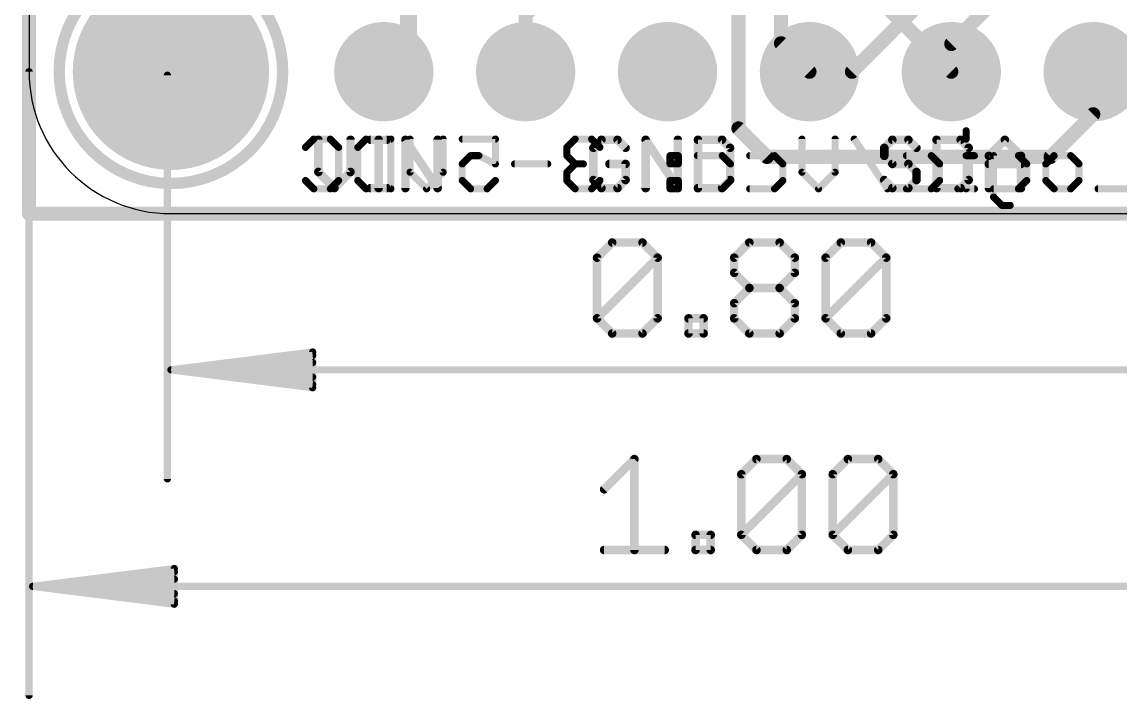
# Model space of a CAD drawing. Extents: x -9.1 to 30.1, y -12.8 to 22.4.
# Drawn here: x -5.27 to 14.39, y -12.81 to -0.7 of the extents above; entities that cross this region are included whole.
import ezdxf

# ---------------------------------------------------------------- set-up
doc = ezdxf.new("R2010")
doc.units = 0
for name, color, linetype in [('1', 12, 'CONTINUOUS'), ('16', 5, 'CONTINUOUS'), ('17', 110, 'CONTINUOUS'), ('20', 53, 'CONTINUOUS'), ('21', 40, 'CONTINUOUS'), ('22', 6, 'CONTINUOUS'), ('47', 253, 'CONTINUOUS')]:
    doc.layers.add(name, color=color, linetype=linetype)

# ---------------------------------------------------------------- blocks, each defined once
blk = doc.blocks.new('ROUNDP')
at = {"const_width": 0.5}
blk.add_lwpolyline([(0, -0.25, 1), (0, 0.25, 1), (0, -0.25)], format="xyb", dxfattribs=at)

msp = doc.modelspace()

# ---------------------------------------------------------------- linework, layer by layer
at = {"layer": '1'}
for points, const_width in [([(-5.1435, -4.1275), (-5.1435, 18.7325)], 0.254), ([(8.3185, 1.5275), (8.3185, -1.0795)], 0.254), ([(1.651, 0.5105), (1.651, -1.143)], 0.3048), ([(9.5885, 0.1905), (11.3665, -1.5875)], 0.254), ([(7.5565, -0.4445), (7.5565, -2.6035)], 0.254), ([(8.3185, -1.0795), (8.8265, -1.5875)], 0.254), ([(1.2065, -1.5875), (1.651, -1.143)], 0.3048), ([(13.9065, -2.3495), (13.9065, -1.5875)], 0.254), ([(13.1445, -3.1115), (13.9065, -2.3495)], 0.254), ([(7.5565, -2.6035), (8.0645, -3.1115)], 0.254), ([(8.0645, -3.1115), (13.1445, -3.1115)], 0.254), ([(20.2565, -4.1275), (-5.1435, -4.1275)], 0.254)]:
    msp.add_lwpolyline(points, dxfattribs=dict(at, const_width=const_width))
for points, const_width in [([(8.3634, -1.0346, 1), (8.2736, -1.1244)], 0.127), ([(1.5748, -1.143, 1), (1.7272, -1.143)], 0.1524), ([(1.7049, -1.1969, 1), (1.5971, -1.0891)], 0.1524), ([(8.255, -1.0795, 1), (8.382, -1.0795)], 0.127), ([(1.1526, -1.5336, 1), (1.2604, -1.6414)], 0.1524), ([(8.7816, -1.6324, 1), (8.8714, -1.5426)], 0.127), ([(11.3216, -1.6324, 1), (11.4114, -1.5426)], 0.127), ([(13.97, -1.5875, 1), (13.843, -1.5875)], 0.127), ([(13.843, -2.3495, 1), (13.97, -2.3495)], 0.127), ([(13.9514, -2.3944, 1), (13.8616, -2.3046)], 0.127), ([(7.6014, -2.5586, 1), (7.5116, -2.6484)], 0.127), ([(7.493, -2.6035, 1), (7.62, -2.6035)], 0.127), ([(8.0645, -3.048, 1), (8.0645, -3.175)], 0.127), ([(8.0196, -3.1564, 1), (8.1094, -3.0666)], 0.127), ([(13.0996, -3.0666, 1), (13.1894, -3.1564)], 0.127), ([(13.1445, -3.175, 1), (13.1445, -3.048)], 0.127), ([(-5.1435, -4.064, 1), (-5.1435, -4.191)], 0.127), ([(-5.207, -4.1275, 1), (-5.08, -4.1275)], 0.127)]:
    msp.add_lwpolyline(points, format="xyb", dxfattribs=dict(at, const_width=const_width))
at = {"layer": '16', "const_width": 0.254}
for points in [[(-5.1435, -4.1275), (-5.1435, 18.7325)], [(9.5885, -1.5875), (16.7005, 5.5245)], [(17.1577, 4.7001), (11.3665, -1.0911)], [(3.7465, -0.5715), (4.6355, 0.3175)], [(3.7465, -1.5875), (3.7465, -0.5715)], [(11.3665, -1.0911), (11.3665, -1.5875)], [(8.8265, -1.5875), (9.5885, -1.5875)], [(20.2565, -4.1275), (-5.1435, -4.1275)]]:
    msp.add_lwpolyline(points, dxfattribs=at)
at = {"layer": '16', "const_width": 0.127}
for points in [[(11.43, -1.0911, 1), (11.303, -1.0911)], [(11.3216, -1.0462, 1), (11.4114, -1.136)], [(3.683, -1.5875, 1), (3.81, -1.5875)], [(8.8265, -1.524, 1), (8.8265, -1.651)], [(9.5436, -1.5426, 1), (9.6334, -1.6324)], [(9.5885, -1.651, 1), (9.5885, -1.524)], [(11.303, -1.5875, 1), (11.43, -1.5875)], [(-5.1435, -4.064, 1), (-5.1435, -4.191)], [(-5.207, -4.1275, 1), (-5.08, -4.1275)]]:
    msp.add_lwpolyline(points, format="xyb", dxfattribs=at)
at = {"layer": '20'}
for p, q in [((-5.1435, 16.1925), (-5.1435, -1.5875)), ((-2.6035, -4.1275), (17.7165, -4.1275))]:
    msp.add_line(p, q, dxfattribs=at)
msp.add_arc((-2.6035, -1.5875), 2.54, 180, 270, dxfattribs=at)
at = {"layer": '21'}
for points, const_width in [([(-2.6035, -3.5875, 1), (-2.6035, 0.4125, 1), (-2.6035, -3.5875)], 0.2032), ([(0.0734, -2.806, 1), (-0.0028, -2.806)], 0.0762), ([(0.6497, -2.806, 1), (0.5735, -2.806)], 0.0762), ([(0.9709, -2.7679, 1), (0.9709, -2.8441)], 0.0762), ([(1.153, -2.806, 1), (1.0768, -2.806)], 0.0762), ([(1.259, -2.8441, 1), (1.259, -2.7679)], 0.0762), ([(1.6262, -2.7848, 1), (1.5628, -2.8271)], 0.0762), ([(1.6326, -2.806, 1), (1.5564, -2.806)], 0.0762), ([(2.2089, -2.806, 1), (2.1327, -2.806)], 0.0762), ([(5.1035, -2.7679, 1), (5.1035, -2.8441)], 0.0762), ([(5.1304, -2.8329, 1), (5.0765, -2.779)], 0.0762), ([(5.4185, -2.779, 1), (5.3646, -2.8329)], 0.0762), ([(5.3916, -2.8441, 1), (5.3916, -2.7679)], 0.0762), ([(5.9266, -2.7848, 1), (5.8632, -2.8271)], 0.0762), ([(5.933, -2.806, 1), (5.8568, -2.806)], 0.0762), ([(6.5093, -2.806, 1), (6.4331, -2.806)], 0.0762), ([(6.8686, -2.806, 1), (6.7924, -2.806)], 0.0762), ([(6.8305, -2.7679, 1), (6.8305, -2.8441)], 0.0762), ([(7.2896, -2.779, 1), (7.2357, -2.8329)], 0.0762), ([(7.2626, -2.8441, 1), (7.2626, -2.7679)], 0.0762), ([(10.3105, -2.7679, 1), (10.3105, -2.8441)], 0.0762), ([(10.3374, -2.8329, 1), (10.2835, -2.779)], 0.0762), ([(10.6255, -2.779, 1), (10.5716, -2.8329)], 0.0762), ([(10.5986, -2.8441, 1), (10.5986, -2.7679)], 0.0762), ([(11.14, -2.806, 1), (11.0638, -2.806)], 0.0762), ([(11.1019, -2.7679, 1), (11.1019, -2.8441)], 0.0762), ([(11.5611, -2.779, 1), (11.5072, -2.8329)], 0.0762), ([(11.5341, -2.8441, 1), (11.5341, -2.7679)], 0.0762), ([(12.3525, -2.779, 1), (12.2986, -2.8329)], 0.0762), ([(12.3525, -2.8329, 1), (12.2986, -2.779)], 0.0762), ([(4.9975, -2.95, 1), (4.9213, -2.95)], 0.0762), ([(4.9325, -2.9231, 1), (4.9864, -2.977)], 0.0762), ([(5.5087, -2.977, 1), (5.5626, -2.9231)], 0.0762), ([(7.4448, -2.95, 1), (7.3686, -2.95)], 0.0762), ([(7.3797, -2.977, 1), (7.4336, -2.9231)], 0.0762), ([(10.2045, -2.95, 1), (10.1283, -2.95)], 0.0762), ([(10.1395, -2.9231, 1), (10.1934, -2.977)], 0.0762), ([(10.7157, -2.977, 1), (10.7696, -2.9231)], 0.0762), ([(11.7163, -2.95, 1), (11.6401, -2.95)], 0.0762), ([(11.6512, -2.977, 1), (11.7051, -2.9231)], 0.0762), ([(10.1934, -3.0671, 1), (10.1395, -3.121)], 0.0762), ([(10.1283, -3.0941, 1), (10.2045, -3.0941)], 0.0762), ([(12.0105, -3.0671, 1), (12.0644, -3.121)], 0.0762), ([(12.0756, -3.0941, 1), (11.9994, -3.0941)], 0.0762), ([(12.6518, -3.0941, 1), (12.5756, -3.0941)], 0.0762), ([(12.5867, -3.121, 1), (12.6406, -3.0671)], 0.0762), ([(0.0623, -3.3552, 1), (0.0084, -3.4091)], 0.0762), ([(0.6385, -3.4091, 1), (0.5846, -3.3552)], 0.0762), ([(5.2475, -3.2, 1), (5.2475, -3.2762)], 0.0762), ([(5.5737, -3.2381, 1), (5.4975, -3.2381)], 0.0762), ([(5.5356, -3.2762, 1), (5.5356, -3.2)], 0.0762), ([(10.3105, -3.2, 1), (10.3105, -3.2762)], 0.0762), ([(10.2835, -3.2651, 1), (10.3374, -3.2112)], 0.0762), ([(10.6255, -3.2112, 1), (10.5716, -3.2651)], 0.0762), ([(10.5986, -3.2762, 1), (10.5986, -3.2)], 0.0762), ([(10.7807, -3.3822, 1), (10.7045, -3.3822)], 0.0762), ([(10.7157, -3.4091, 1), (10.7696, -3.3552)], 0.0762), ([(12.0375, -3.2, 1), (12.0375, -3.2762)], 0.0762), ([(12.6137, -3.2762, 1), (12.6137, -3.2)], 0.0762), ([(-0.0028, -3.3822, 1), (0.0734, -3.3822)], 0.0762), ([(0.5735, -3.3822, 1), (0.6497, -3.3822)], 0.0762), ([(4.9864, -3.4993, 1), (4.9325, -3.5532)], 0.0762), ([(4.9213, -3.5262, 1), (4.9975, -3.5262)], 0.0762), ([(5.4975, -3.5262, 1), (5.5737, -3.5262)], 0.0762), ([(5.5626, -3.5532, 1), (5.5087, -3.4993)], 0.0762), ([(7.3686, -3.5262, 1), (7.4448, -3.5262)], 0.0762), ([(7.4336, -3.5532, 1), (7.3797, -3.4993)], 0.0762), ([(10.1934, -3.4993, 1), (10.1395, -3.5532)], 0.0762), ([(10.7045, -3.5262, 1), (10.7807, -3.5262)], 0.0762), ([(10.7696, -3.5532, 1), (10.7157, -3.4993)], 0.0762), ([(11.6401, -3.5262, 1), (11.7163, -3.5262)], 0.0762), ([(11.7051, -3.5532, 1), (11.6512, -3.4993)], 0.0762), ([(0.2965, -3.6434, 1), (0.3504, -3.6972)], 0.0762), ([(0.2965, -3.6972, 1), (0.3504, -3.6434)], 0.0762), ([(0.9709, -3.6322, 1), (0.9709, -3.7084)], 0.0762), ([(1.0768, -3.6703, 1), (1.153, -3.6703)], 0.0762), ([(1.259, -3.7084, 1), (1.259, -3.6322)], 0.0762), ([(1.5564, -3.6703, 1), (1.6326, -3.6703)], 0.0762), ([(2.1327, -3.6703, 1), (2.2089, -3.6703)], 0.0762), ([(2.1391, -3.6914, 1), (2.2025, -3.6492)], 0.0762), ([(5.1035, -3.6322, 1), (5.1035, -3.7084)], 0.0762), ([(5.0765, -3.6972, 1), (5.1304, -3.6434)], 0.0762), ([(5.3646, -3.6434, 1), (5.4185, -3.6972)], 0.0762), ([(5.3916, -3.7084, 1), (5.3916, -3.6322)], 0.0762), ([(5.8568, -3.6703, 1), (5.933, -3.6703)], 0.0762), ([(6.4331, -3.6703, 1), (6.5093, -3.6703)], 0.0762), ([(6.4395, -3.6914, 1), (6.5029, -3.6492)], 0.0762), ([(6.8305, -3.6322, 1), (6.8305, -3.7084)], 0.0762), ([(6.7924, -3.6703, 1), (6.8686, -3.6703)], 0.0762), ([(7.2357, -3.6434, 1), (7.2896, -3.6972)], 0.0762), ([(7.2626, -3.7084, 1), (7.2626, -3.6322)], 0.0762), ([(10.3105, -3.6322, 1), (10.3105, -3.7084)], 0.0762), ([(10.2835, -3.6972, 1), (10.3374, -3.6434)], 0.0762), ([(10.5716, -3.6434, 1), (10.6255, -3.6972)], 0.0762), ([(10.5986, -3.7084, 1), (10.5986, -3.6322)], 0.0762), ([(11.1019, -3.6322, 1), (11.1019, -3.7084)], 0.0762), ([(11.0638, -3.6703, 1), (11.14, -3.6703)], 0.0762), ([(11.5072, -3.6434, 1), (11.5611, -3.6972)], 0.0762), ([(11.5341, -3.7084, 1), (11.5341, -3.6322)], 0.0762), ([(11.9994, -3.6703, 1), (12.0756, -3.6703)], 0.0762), ([(12.5756, -3.6703, 1), (12.6518, -3.6703)], 0.0762)]:
    msp.add_lwpolyline(points, format="xyb", dxfattribs=dict(at, const_width=const_width))
at = {"layer": '21', "const_width": 0.1524}
for points in [[(0.0353, -2.806), (0.0353, -3.3822)], [(0.6116, -3.3822), (0.6116, -2.806)], [(0.9709, -2.806), (1.259, -2.806)], [(1.1149, -3.6703), (1.1149, -2.806)], [(1.5945, -3.6703), (1.5945, -2.806)], [(1.5945, -2.806), (2.1708, -3.6703)], [(2.1708, -3.6703), (2.1708, -2.806)], [(5.1035, -2.806), (4.9594, -2.95)], [(5.3916, -2.806), (5.1035, -2.806)], [(5.5356, -2.95), (5.3916, -2.806)], [(5.8949, -3.6703), (5.8949, -2.806)], [(5.8949, -2.806), (6.4712, -3.6703)], [(6.4712, -3.6703), (6.4712, -2.806)], [(6.8305, -2.806), (6.8305, -3.6703)], [(7.2626, -2.806), (6.8305, -2.806)], [(7.4067, -2.95), (7.2626, -2.806)], [(10.3105, -2.806), (10.1664, -2.95)], [(10.5986, -2.806), (10.3105, -2.806)], [(10.7426, -2.95), (10.5986, -2.806)], [(11.1019, -2.806), (11.1019, -3.6703)], [(11.5341, -2.806), (11.1019, -2.806)], [(11.6782, -2.95), (11.5341, -2.806)], [(12.0375, -3.0941), (12.3256, -2.806)], [(12.3256, -2.806), (12.6137, -3.0941)], [(4.9594, -2.95), (4.9594, -3.5262)], [(7.4067, -3.5262), (7.4067, -2.95)], [(10.1664, -2.95), (10.1664, -3.0941)], [(11.6782, -3.5262), (11.6782, -2.95)], [(10.1664, -3.0941), (10.3105, -3.2381)], [(12.0375, -3.6703), (12.0375, -3.0941)], [(12.6137, -3.0941), (12.6137, -3.6703)], [(0.0353, -3.3822), (0.3235, -3.6703)], [(0.3235, -3.6703), (0.6116, -3.3822)], [(5.5356, -3.2381), (5.2475, -3.2381)], [(5.5356, -3.5262), (5.5356, -3.2381)], [(10.3105, -3.2381), (10.5986, -3.2381)], [(10.5986, -3.2381), (10.7426, -3.3822)], [(10.7426, -3.3822), (10.7426, -3.5262)], [(12.0375, -3.2381), (12.6137, -3.2381)], [(4.9594, -3.5262), (5.1035, -3.6703)], [(5.3916, -3.6703), (5.5356, -3.5262)], [(7.2626, -3.6703), (7.4067, -3.5262)], [(10.3105, -3.6703), (10.1664, -3.5262)], [(10.7426, -3.5262), (10.5986, -3.6703)], [(11.5341, -3.6703), (11.6782, -3.5262)], [(0.9709, -3.6703), (1.259, -3.6703)], [(5.1035, -3.6703), (5.3916, -3.6703)], [(6.8305, -3.6703), (7.2626, -3.6703)], [(10.5986, -3.6703), (10.3105, -3.6703)], [(11.1019, -3.6703), (11.5341, -3.6703)]]:
    msp.add_lwpolyline(points, dxfattribs=at)
at = {"layer": '22', "const_width": 0.127}
for points in [[(-0.1945, -2.9415), (-0.0462, -2.7932)], [(-0.0462, -2.7932), (0.2504, -2.7932)], [(0.2504, -2.7932), (0.3987, -2.9415)], [(0.741, -2.9415), (0.8893, -2.7932)], [(0.8893, -2.7932), (1.3342, -2.7932)], [(1.3342, -2.7932), (1.3342, -3.683)], [(1.6765, -3.3864), (1.6765, -2.7932)], [(2.2697, -2.7932), (2.2697, -3.3864)], [(2.612, -2.7932), (3.2052, -2.7932)], [(3.2052, -2.7932), (3.2052, -3.2381)], [(4.6314, -2.7932), (4.4831, -2.9415)], [(4.928, -2.7932), (4.6314, -2.7932)], [(5.0762, -2.9415), (4.928, -2.7932)], [(8.6929, -3.3864), (8.6929, -2.7932)], [(9.2861, -2.7932), (9.2861, -3.3864)], [(10.2216, -3.683), (9.6284, -2.7932)], [(11.6325, -2.6449), (11.6325, -2.7932)], [(0.3987, -2.9415), (0.3987, -3.5347)], [(0.741, -3.5347), (0.741, -2.9415)], [(4.4831, -2.9415), (4.4831, -3.0898)], [(2.7603, -3.0898), (2.612, -3.2381)], [(2.9086, -3.0898), (2.7603, -3.0898)], [(3.2052, -3.2381), (2.9086, -3.0898)], [(4.4831, -3.0898), (4.6314, -3.2381)], [(6.4795, -3.0898), (6.3312, -3.0898)], [(6.3312, -3.0898), (6.3312, -3.2381)], [(6.4795, -3.2381), (6.4795, -3.0898)], [(6.8219, -3.0898), (7.2668, -3.0898)], [(7.2668, -3.0898), (7.415, -3.2381)], [(7.7574, -3.0898), (8.2023, -3.0898)], [(8.2023, -3.0898), (8.3506, -3.2381)], [(10.564, -3.0898), (11.0088, -3.0898)], [(11.0088, -3.0898), (11.1571, -3.2381)], [(11.7808, -3.0898), (11.6325, -3.0898)], [(11.6325, -3.0898), (11.6325, -3.683)], [(12.1231, -3.8313), (12.1231, -3.0898)], [(12.1231, -3.0898), (12.568, -3.0898)], [(12.568, -3.0898), (12.7163, -3.2381)], [(13.0587, -3.2381), (13.207, -3.0898)], [(13.207, -3.0898), (13.5035, -3.0898)], [(13.5035, -3.0898), (13.6518, -3.2381)], [(1.9731, -3.683), (1.6765, -3.3864)], [(2.2697, -3.3864), (1.9731, -3.683)], [(2.612, -3.2381), (2.612, -3.5347)], [(4.1407, -3.2381), (3.5476, -3.2381)], [(4.6314, -3.2381), (4.4831, -3.3864)], [(4.4831, -3.3864), (4.4831, -3.5347)], [(4.6314, -3.2381), (4.7797, -3.2381)], [(6.3312, -3.2381), (6.4795, -3.2381)], [(7.415, -3.2381), (7.415, -3.5347)], [(8.3506, -3.2381), (8.3506, -3.5347)], [(8.9895, -3.683), (8.6929, -3.3864)], [(9.2861, -3.3864), (8.9895, -3.683)], [(11.1571, -3.2381), (11.1571, -3.5347)], [(12.7163, -3.2381), (12.7163, -3.5347)], [(13.0587, -3.5347), (13.0587, -3.2381)], [(13.6518, -3.2381), (13.6518, -3.5347)], [(-0.0462, -3.683), (-0.1945, -3.5347)], [(0.3987, -3.5347), (0.2504, -3.683)], [(0.8893, -3.683), (0.741, -3.5347)], [(2.612, -3.5347), (2.7603, -3.683)], [(3.0569, -3.683), (3.2052, -3.5347)], [(4.4831, -3.5347), (4.6314, -3.683)], [(4.928, -3.683), (5.0762, -3.5347)], [(6.4795, -3.5347), (6.3312, -3.5347)], [(6.3312, -3.5347), (6.3312, -3.683)], [(6.4795, -3.683), (6.4795, -3.5347)], [(7.415, -3.5347), (7.2668, -3.683)], [(8.3506, -3.5347), (8.2023, -3.683)], [(11.1571, -3.5347), (11.0088, -3.683)], [(12.7163, -3.5347), (12.568, -3.683)], [(13.207, -3.683), (13.0587, -3.5347)], [(13.6518, -3.5347), (13.5035, -3.683)], [(0.2504, -3.683), (-0.0462, -3.683)], [(1.3342, -3.683), (0.8893, -3.683)], [(2.7603, -3.683), (3.0569, -3.683)], [(4.6314, -3.683), (4.928, -3.683)], [(6.3312, -3.683), (6.4795, -3.683)], [(7.2668, -3.683), (6.8219, -3.683)], [(8.2023, -3.683), (7.7574, -3.683)], [(11.0088, -3.683), (10.564, -3.683)], [(11.7808, -3.683), (11.4842, -3.683)], [(12.568, -3.683), (12.1231, -3.683)], [(13.5035, -3.683), (13.207, -3.683)], [(14.5874, -3.683), (13.9942, -3.683)], [(12.2714, -3.9796), (12.1231, -3.8313)], [(12.4197, -3.9796), (12.2714, -3.9796)]]:
    msp.add_lwpolyline(points, dxfattribs=at)
at = {"layer": '22', "const_width": 0.0635}
for points in [[(-0.0462, -2.7615, 1), (-0.0462, -2.825)], [(-0.0238, -2.8157, 1), (-0.0687, -2.7708)], [(0.2728, -2.7708, 1), (0.2279, -2.8157)], [(0.2504, -2.825, 1), (0.2504, -2.7615)], [(0.8893, -2.7615, 1), (0.8893, -2.825)], [(0.9117, -2.8157, 1), (0.8668, -2.7708)], [(1.3659, -2.7932, 1), (1.3024, -2.7932)], [(1.3342, -2.825, 1), (1.3342, -2.7615)], [(1.7083, -2.7932, 1), (1.6448, -2.7932)], [(2.3014, -2.7932, 1), (2.2379, -2.7932)], [(2.612, -2.7615, 1), (2.612, -2.825)], [(3.237, -2.7932, 1), (3.1735, -2.7932)], [(3.2052, -2.825, 1), (3.2052, -2.7615)], [(4.6314, -2.7615, 1), (4.6314, -2.825)], [(4.6538, -2.8157, 1), (4.6089, -2.7708)], [(4.9504, -2.7708, 1), (4.9055, -2.8157)], [(4.928, -2.825, 1), (4.928, -2.7615)], [(8.7247, -2.7932, 1), (8.6612, -2.7932)], [(9.3178, -2.7932, 1), (9.2543, -2.7932)], [(9.6548, -2.7756, 1), (9.602, -2.8109)], [(11.6643, -2.6449, 1), (11.6008, -2.6449)], [(-0.217, -2.9191, 1), (-0.1721, -2.964)], [(0.4304, -2.9415, 1), (0.3669, -2.9415)], [(0.3762, -2.964, 1), (0.4211, -2.9191)], [(0.7728, -2.9415, 1), (0.7093, -2.9415)], [(0.7186, -2.9191, 1), (0.7635, -2.964)], [(4.5148, -2.9415, 1), (4.4513, -2.9415)], [(4.4606, -2.9191, 1), (4.5055, -2.964)], [(5.0538, -2.964, 1), (5.0987, -2.9191)], [(11.6008, -2.7932, 1), (11.6643, -2.7932)], [(2.7603, -3.0581, 1), (2.7603, -3.1216)], [(2.7828, -3.1123, 1), (2.7379, -3.0674)], [(2.9228, -3.0614, 1), (2.8944, -3.1182)], [(2.9086, -3.1216, 1), (2.9086, -3.0581)], [(4.5055, -3.0674, 1), (4.4606, -3.1123)], [(4.4513, -3.0898, 1), (4.5148, -3.0898)], [(6.3312, -3.0581, 1), (6.3312, -3.1216)], [(6.363, -3.0898, 1), (6.2995, -3.0898)], [(6.5113, -3.0898, 1), (6.4478, -3.0898)], [(6.4795, -3.1216, 1), (6.4795, -3.0581)], [(6.8219, -3.0581, 1), (6.8219, -3.1216)], [(7.2892, -3.0674, 1), (7.2443, -3.1123)], [(7.2668, -3.1216, 1), (7.2668, -3.0581)], [(7.7574, -3.0581, 1), (7.7574, -3.1216)], [(8.2247, -3.0674, 1), (8.1798, -3.1123)], [(8.2023, -3.1216, 1), (8.2023, -3.0581)], [(10.564, -3.0581, 1), (10.564, -3.1216)], [(11.0313, -3.0674, 1), (10.9864, -3.1123)], [(11.0088, -3.1216, 1), (11.0088, -3.0581)], [(11.6643, -3.0898, 1), (11.6008, -3.0898)], [(11.6325, -3.0581, 1), (11.6325, -3.1216)], [(11.7808, -3.1216, 1), (11.7808, -3.0581)], [(12.1549, -3.0898, 1), (12.0914, -3.0898)], [(12.1231, -3.0581, 1), (12.1231, -3.1216)], [(12.5905, -3.0674, 1), (12.5456, -3.1123)], [(12.568, -3.1216, 1), (12.568, -3.0581)], [(13.207, -3.0581, 1), (13.207, -3.1216)], [(13.2294, -3.1123, 1), (13.1845, -3.0674)], [(13.526, -3.0674, 1), (13.4811, -3.1123)], [(13.5035, -3.1216, 1), (13.5035, -3.0581)], [(1.699, -3.364, 1), (1.6541, -3.4089)], [(2.2921, -3.4089, 1), (2.2472, -3.364)], [(2.6438, -3.2381, 1), (2.5803, -3.2381)], [(2.5896, -3.2157, 1), (2.6345, -3.2606)], [(3.1735, -3.2381, 1), (3.237, -3.2381)], [(3.191, -3.2665, 1), (3.2194, -3.2097)], [(3.5476, -3.2064, 1), (3.5476, -3.2699)], [(4.1407, -3.2699, 1), (4.1407, -3.2064)], [(4.5148, -3.3864, 1), (4.4513, -3.3864)], [(4.4606, -3.364, 1), (4.5055, -3.4089)], [(4.6314, -3.2064, 1), (4.6314, -3.2699)], [(4.6538, -3.2606, 1), (4.6089, -3.2157)], [(4.6089, -3.2606, 1), (4.6538, -3.2157)], [(4.7797, -3.2699, 1), (4.7797, -3.2064)], [(6.3312, -3.2064, 1), (6.3312, -3.2699)], [(6.2995, -3.2381, 1), (6.363, -3.2381)], [(6.4478, -3.2381, 1), (6.5113, -3.2381)], [(6.4795, -3.2699, 1), (6.4795, -3.2064)], [(7.4468, -3.2381, 1), (7.3833, -3.2381)], [(7.3926, -3.2606, 1), (7.4375, -3.2157)], [(8.3823, -3.2381, 1), (8.3188, -3.2381)], [(8.3281, -3.2606, 1), (8.373, -3.2157)], [(8.7154, -3.364, 1), (8.6705, -3.4089)], [(9.3085, -3.4089, 1), (9.2636, -3.364)], [(11.1889, -3.2381, 1), (11.1254, -3.2381)], [(11.1347, -3.2606, 1), (11.1796, -3.2157)], [(12.7481, -3.2381, 1), (12.6846, -3.2381)], [(12.6939, -3.2606, 1), (12.7388, -3.2157)], [(13.0904, -3.2381, 1), (13.0269, -3.2381)], [(13.0362, -3.2157, 1), (13.0811, -3.2606)], [(13.6836, -3.2381, 1), (13.6201, -3.2381)], [(13.6294, -3.2606, 1), (13.6743, -3.2157)], [(-0.1721, -3.5123, 1), (-0.217, -3.5572)], [(0.3669, -3.5347, 1), (0.4304, -3.5347)], [(0.4211, -3.5572, 1), (0.3762, -3.5123)], [(0.7635, -3.5123, 1), (0.7186, -3.5572)], [(0.7093, -3.5347, 1), (0.7728, -3.5347)], [(1.6448, -3.3864, 1), (1.7083, -3.3864)], [(2.2379, -3.3864, 1), (2.3014, -3.3864)], [(2.5803, -3.5347, 1), (2.6438, -3.5347)], [(2.6345, -3.5123, 1), (2.5896, -3.5572)], [(3.2277, -3.5572, 1), (3.1828, -3.5123)], [(4.5055, -3.5123, 1), (4.4606, -3.5572)], [(4.4513, -3.5347, 1), (4.5148, -3.5347)], [(5.0987, -3.5572, 1), (5.0538, -3.5123)], [(6.3312, -3.503, 1), (6.3312, -3.5665)], [(6.363, -3.5347, 1), (6.2995, -3.5347)], [(6.5113, -3.5347, 1), (6.4478, -3.5347)], [(6.4795, -3.5665, 1), (6.4795, -3.503)], [(7.3833, -3.5347, 1), (7.4468, -3.5347)], [(7.4375, -3.5572, 1), (7.3926, -3.5123)], [(8.3188, -3.5347, 1), (8.3823, -3.5347)], [(8.373, -3.5572, 1), (8.3281, -3.5123)], [(8.6612, -3.3864, 1), (8.7247, -3.3864)], [(9.2543, -3.3864, 1), (9.3178, -3.3864)], [(11.1254, -3.5347, 1), (11.1889, -3.5347)], [(11.1796, -3.5572, 1), (11.1347, -3.5123)], [(12.6846, -3.5347, 1), (12.7481, -3.5347)], [(12.7388, -3.5572, 1), (12.6939, -3.5123)], [(13.0269, -3.5347, 1), (13.0904, -3.5347)], [(13.0811, -3.5123, 1), (13.0362, -3.5572)], [(13.6201, -3.5347, 1), (13.6836, -3.5347)], [(13.6743, -3.5572, 1), (13.6294, -3.5123)], [(-0.0462, -3.6513, 1), (-0.0462, -3.7148)], [(-0.0687, -3.7055, 1), (-0.0238, -3.6605)], [(0.2279, -3.6605, 1), (0.2728, -3.7055)], [(0.2504, -3.7148, 1), (0.2504, -3.6513)], [(0.8893, -3.6513, 1), (0.8893, -3.7148)], [(0.8668, -3.7055, 1), (0.9117, -3.6605)], [(1.3024, -3.683, 1), (1.3659, -3.683)], [(1.3342, -3.7148, 1), (1.3342, -3.6513)], [(1.9507, -3.6605, 1), (1.9956, -3.7055)], [(1.9507, -3.7055, 1), (1.9956, -3.6605)], [(2.7603, -3.6513, 1), (2.7603, -3.7148)], [(2.7379, -3.7055, 1), (2.7828, -3.6605)], [(3.0345, -3.6605, 1), (3.0794, -3.7055)], [(3.0569, -3.7148, 1), (3.0569, -3.6513)], [(4.6314, -3.6513, 1), (4.6314, -3.7148)], [(4.6089, -3.7055, 1), (4.6538, -3.6605)], [(4.9055, -3.6605, 1), (4.9504, -3.7055)], [(4.928, -3.7148, 1), (4.928, -3.6513)], [(6.3312, -3.6513, 1), (6.3312, -3.7148)], [(6.2995, -3.683, 1), (6.363, -3.683)], [(6.4478, -3.683, 1), (6.5113, -3.683)], [(6.4795, -3.7148, 1), (6.4795, -3.6513)], [(6.8219, -3.6513, 1), (6.8219, -3.7148)], [(7.2443, -3.6605, 1), (7.2892, -3.7055)], [(7.2668, -3.7148, 1), (7.2668, -3.6513)], [(7.7574, -3.6513, 1), (7.7574, -3.7148)], [(8.1798, -3.6605, 1), (8.2247, -3.7055)], [(8.2023, -3.7148, 1), (8.2023, -3.6513)], [(8.967, -3.6605, 1), (9.012, -3.7055)], [(8.967, -3.7055, 1), (9.012, -3.6605)], [(10.1952, -3.7006, 1), (10.248, -3.6654)], [(10.564, -3.6513, 1), (10.564, -3.7148)], [(10.9864, -3.6605, 1), (11.0313, -3.7055)], [(11.0088, -3.7148, 1), (11.0088, -3.6513)], [(11.4842, -3.6513, 1), (11.4842, -3.7148)], [(11.6008, -3.683, 1), (11.6643, -3.683)], [(11.7808, -3.7148, 1), (11.7808, -3.6513)], [(12.1231, -3.6513, 1), (12.1231, -3.7148)], [(12.5456, -3.6605, 1), (12.5905, -3.7055)], [(12.568, -3.7148, 1), (12.568, -3.6513)], [(13.207, -3.6513, 1), (13.207, -3.7148)], [(13.1845, -3.7055, 1), (13.2294, -3.6605)], [(13.4811, -3.6605, 1), (13.526, -3.7055)], [(13.5035, -3.7148, 1), (13.5035, -3.6513)], [(13.9942, -3.6513, 1), (13.9942, -3.7148)], [(12.0914, -3.8313, 1), (12.1549, -3.8313)], [(12.1456, -3.8088, 1), (12.1007, -3.8537)], [(12.2714, -3.9478, 1), (12.2714, -4.0113)], [(12.249, -4.002, 1), (12.2939, -3.9571)], [(12.4197, -4.0113, 1), (12.4197, -3.9478)]]:
    msp.add_lwpolyline(points, format="xyb", dxfattribs=at)
at = {"layer": '47'}
for points, const_width in [([(-5.1435, -1.5875), (-5.1435, -12.745)], 0.13), ([(-2.667, -1.651), (-2.667, -8.8715)], 0.13), ([(5.0243, -4.915), (5.2955, -4.6438)], 0.1524), ([(5.2955, -4.6438), (5.8378, -4.6438)], 0.1524), ([(5.8378, -4.6438), (6.109, -4.915)], 0.1524), ([(7.48, -4.915), (7.7512, -4.6438)], 0.1524), ([(7.7512, -4.6438), (8.2935, -4.6438)], 0.1524), ([(8.2935, -4.6438), (8.5647, -4.915)], 0.1524), ([(9.1172, -4.915), (9.3884, -4.6438)], 0.1524), ([(9.3884, -4.6438), (9.9307, -4.6438)], 0.1524), ([(9.9307, -4.6438), (10.2019, -4.915)], 0.1524), ([(5.0243, -5.9996), (5.0243, -4.915)], 0.1524), ([(5.0243, -5.9996), (6.109, -4.915)], 0.1524), ([(6.109, -4.915), (6.109, -5.9996)], 0.1524), ([(7.48, -5.1861), (7.48, -4.915)], 0.1524), ([(8.5647, -4.915), (8.5647, -5.1861)], 0.1524), ([(9.1172, -5.9996), (9.1172, -4.915)], 0.1524), ([(9.1172, -5.9996), (10.2019, -4.915)], 0.1524), ([(10.2019, -4.915), (10.2019, -5.9996)], 0.1524), ([(7.7512, -5.4573), (7.48, -5.1861)], 0.1524), ([(8.5647, -5.1861), (8.2935, -5.4573)], 0.1524), ([(7.48, -5.7285), (7.7512, -5.4573)], 0.1524), ([(7.7512, -5.4573), (8.2935, -5.4573)], 0.1524), ([(8.2935, -5.4573), (8.5647, -5.7285)], 0.1524), ([(7.48, -5.9996), (7.48, -5.7285)], 0.1524), ([(8.5647, -5.7285), (8.5647, -5.9996)], 0.1524), ([(5.2955, -6.2708), (5.0243, -5.9996)], 0.1524), ([(6.109, -5.9996), (5.8378, -6.2708)], 0.1524), ([(6.6615, -6.2708), (6.6615, -5.9996)], 0.1524), ([(6.6615, -5.9996), (6.9326, -5.9996)], 0.1524), ([(6.9326, -5.9996), (6.9326, -6.2708)], 0.1524), ([(7.7512, -6.2708), (7.48, -5.9996)], 0.1524), ([(8.5647, -5.9996), (8.2935, -6.2708)], 0.1524), ([(9.3884, -6.2708), (9.1172, -5.9996)], 0.1524), ([(10.2019, -5.9996), (9.9307, -6.2708)], 0.1524), ([(5.8378, -6.2708), (5.2955, -6.2708)], 0.1524), ([(6.9326, -6.2708), (6.6615, -6.2708)], 0.1524), ([(8.2935, -6.2708), (7.7512, -6.2708)], 0.1524), ([(9.9307, -6.2708), (9.3884, -6.2708)], 0.1524), ([(-2.602, -6.9215), (-0.067, -6.6023)], 0.13), ([(-2.602, -6.9215), (-0.067, -6.6615)], 0.13), ([(-0.067, -6.6023), (-0.067, -7.2407)], 0.13), ([(-2.602, -6.9215), (-0.067, -6.7915)], 0.13), ([(-2.602, -6.9215), (17.461, -6.9215)], 0.13), ([(-0.067, -7.2407), (-2.602, -6.9215)], 0.13), ([(-0.067, -7.0515), (-2.602, -6.9215)], 0.13), ([(-0.067, -7.1815), (-2.602, -6.9215)], 0.13), ([(5.1513, -9.0596), (5.6936, -8.5173)], 0.1524), ([(5.6936, -8.5173), (5.6936, -10.1443)], 0.1524), ([(7.607, -8.7885), (7.8782, -8.5173)], 0.1524), ([(7.8782, -8.5173), (8.4205, -8.5173)], 0.1524), ([(8.4205, -8.5173), (8.6917, -8.7885)], 0.1524), ([(9.2442, -8.7885), (9.5154, -8.5173)], 0.1524), ([(9.5154, -8.5173), (10.0577, -8.5173)], 0.1524), ([(10.0577, -8.5173), (10.3289, -8.7885)], 0.1524), ([(7.607, -9.8731), (7.607, -8.7885)], 0.1524), ([(7.607, -9.8731), (8.6917, -8.7885)], 0.1524), ([(8.6917, -8.7885), (8.6917, -9.8731)], 0.1524), ([(9.2442, -9.8731), (9.2442, -8.7885)], 0.1524), ([(9.2442, -9.8731), (10.3289, -8.7885)], 0.1524), ([(10.3289, -8.7885), (10.3289, -9.8731)], 0.1524), ([(6.7885, -10.1443), (6.7885, -9.8731)], 0.1524), ([(6.7885, -9.8731), (7.0596, -9.8731)], 0.1524), ([(7.0596, -9.8731), (7.0596, -10.1443)], 0.1524), ([(7.8782, -10.1443), (7.607, -9.8731)], 0.1524), ([(8.6917, -9.8731), (8.4205, -10.1443)], 0.1524), ([(9.5154, -10.1443), (9.2442, -9.8731)], 0.1524), ([(10.3289, -9.8731), (10.0577, -10.1443)], 0.1524), ([(5.1513, -10.1443), (6.236, -10.1443)], 0.1524), ([(7.0596, -10.1443), (6.7885, -10.1443)], 0.1524), ([(8.4205, -10.1443), (7.8782, -10.1443)], 0.1524), ([(10.0577, -10.1443), (9.5154, -10.1443)], 0.1524), ([(-5.0785, -10.795), (-2.5435, -10.4758)], 0.13), ([(-2.5435, -10.4758), (-2.5435, -11.1142)], 0.13), ([(-5.0785, -10.795), (-2.5435, -10.535)], 0.13), ([(-5.0785, -10.795), (-2.5435, -10.665)], 0.13), ([(-5.0785, -10.795), (20.1915, -10.795)], 0.13), ([(-2.5435, -11.1142), (-5.0785, -10.795)], 0.13), ([(-2.5435, -10.925), (-5.0785, -10.795)], 0.13), ([(-2.5435, -11.055), (-5.0785, -10.795)], 0.13)]:
    msp.add_lwpolyline(points, dxfattribs=dict(at, const_width=const_width))
for points, const_width in [([(-5.111, -1.5875, 1), (-5.176, -1.5875)], 0.065), ([(-2.6345, -1.651, 1), (-2.6995, -1.651)], 0.065), ([(5.2955, -4.6057, 1), (5.2955, -4.6819)], 0.0762), ([(5.3224, -4.6708, 1), (5.2685, -4.6169)], 0.0762), ([(5.8647, -4.6169, 1), (5.8109, -4.6708)], 0.0762), ([(5.8378, -4.6819, 1), (5.8378, -4.6057)], 0.0762), ([(7.7512, -4.6057, 1), (7.7512, -4.6819)], 0.0762), ([(7.7781, -4.6708, 1), (7.7243, -4.6169)], 0.0762), ([(8.3205, -4.6169, 1), (8.2666, -4.6708)], 0.0762), ([(8.2935, -4.6819, 1), (8.2935, -4.6057)], 0.0762), ([(9.3884, -4.6057, 1), (9.3884, -4.6819)], 0.0762), ([(9.4153, -4.6708, 1), (9.3614, -4.6169)], 0.0762), ([(9.9576, -4.6169, 1), (9.9038, -4.6708)], 0.0762), ([(9.9307, -4.6819, 1), (9.9307, -4.6057)], 0.0762), ([(5.0624, -4.915, 1), (4.9862, -4.915)], 0.0762), ([(4.9974, -4.888, 1), (5.0513, -4.9419)], 0.0762), ([(6.1471, -4.915, 1), (6.0709, -4.915)], 0.0762), ([(6.1359, -4.9419, 1), (6.082, -4.888)], 0.0762), ([(6.082, -4.9419, 1), (6.1359, -4.888)], 0.0762), ([(7.5181, -4.915, 1), (7.4419, -4.915)], 0.0762), ([(7.4531, -4.888, 1), (7.507, -4.9419)], 0.0762), ([(8.6028, -4.915, 1), (8.5266, -4.915)], 0.0762), ([(8.5378, -4.9419, 1), (8.5916, -4.888)], 0.0762), ([(9.1553, -4.915, 1), (9.0791, -4.915)], 0.0762), ([(9.0903, -4.888, 1), (9.1441, -4.9419)], 0.0762), ([(10.24, -4.915, 1), (10.1638, -4.915)], 0.0762), ([(10.2288, -4.9419, 1), (10.1749, -4.888)], 0.0762), ([(10.1749, -4.9419, 1), (10.2288, -4.888)], 0.0762), ([(7.507, -5.1592, 1), (7.4531, -5.2131)], 0.0762), ([(8.5916, -5.2131, 1), (8.5378, -5.1592)], 0.0762), ([(7.4419, -5.1861, 1), (7.5181, -5.1861)], 0.0762), ([(8.5266, -5.1861, 1), (8.6028, -5.1861)], 0.0762), ([(7.7512, -5.4192, 1), (7.7512, -5.4954)], 0.0762), ([(7.7781, -5.4842, 1), (7.7243, -5.4304)], 0.0762), ([(7.7243, -5.4842, 1), (7.7781, -5.4304)], 0.0762), ([(8.3205, -5.4304, 1), (8.2666, -5.4842)], 0.0762), ([(8.2666, -5.4304, 1), (8.3205, -5.4842)], 0.0762), ([(8.2935, -5.4954, 1), (8.2935, -5.4192)], 0.0762), ([(7.5181, -5.7285, 1), (7.4419, -5.7285)], 0.0762), ([(7.4531, -5.7015, 1), (7.507, -5.7554)], 0.0762), ([(8.6028, -5.7285, 1), (8.5266, -5.7285)], 0.0762), ([(8.5378, -5.7554, 1), (8.5916, -5.7015)], 0.0762), ([(5.0513, -5.9727, 1), (4.9974, -6.0266)], 0.0762), ([(4.9974, -5.9727, 1), (5.0513, -6.0266)], 0.0762), ([(4.9862, -5.9996, 1), (5.0624, -5.9996)], 0.0762), ([(6.0709, -5.9996, 1), (6.1471, -5.9996)], 0.0762), ([(6.1359, -6.0266, 1), (6.082, -5.9727)], 0.0762), ([(6.6996, -5.9996, 1), (6.6234, -5.9996)], 0.0762), ([(6.6615, -5.9615, 1), (6.6615, -6.0377)], 0.0762), ([(6.9707, -5.9996, 1), (6.8945, -5.9996)], 0.0762), ([(6.9326, -6.0377, 1), (6.9326, -5.9615)], 0.0762), ([(7.507, -5.9727, 1), (7.4531, -6.0266)], 0.0762), ([(7.4419, -5.9996, 1), (7.5181, -5.9996)], 0.0762), ([(8.5266, -5.9996, 1), (8.6028, -5.9996)], 0.0762), ([(8.5916, -6.0266, 1), (8.5378, -5.9727)], 0.0762), ([(9.1441, -5.9727, 1), (9.0903, -6.0266)], 0.0762), ([(9.0903, -5.9727, 1), (9.1441, -6.0266)], 0.0762), ([(9.0791, -5.9996, 1), (9.1553, -5.9996)], 0.0762), ([(10.1638, -5.9996, 1), (10.24, -5.9996)], 0.0762), ([(10.2288, -6.0266, 1), (10.1749, -5.9727)], 0.0762), ([(5.2955, -6.2327, 1), (5.2955, -6.3089)], 0.0762), ([(5.2685, -6.2977, 1), (5.3224, -6.2439)], 0.0762), ([(5.8109, -6.2439, 1), (5.8647, -6.2977)], 0.0762), ([(5.8378, -6.3089, 1), (5.8378, -6.2327)], 0.0762), ([(6.6615, -6.2327, 1), (6.6615, -6.3089)], 0.0762), ([(6.6234, -6.2708, 1), (6.6996, -6.2708)], 0.0762), ([(6.8945, -6.2708, 1), (6.9707, -6.2708)], 0.0762), ([(6.9326, -6.3089, 1), (6.9326, -6.2327)], 0.0762), ([(7.7512, -6.2327, 1), (7.7512, -6.3089)], 0.0762), ([(7.7243, -6.2977, 1), (7.7781, -6.2439)], 0.0762), ([(8.2666, -6.2439, 1), (8.3205, -6.2977)], 0.0762), ([(8.2935, -6.3089, 1), (8.2935, -6.2327)], 0.0762), ([(9.3884, -6.2327, 1), (9.3884, -6.3089)], 0.0762), ([(9.3614, -6.2977, 1), (9.4153, -6.2439)], 0.0762), ([(9.9038, -6.2439, 1), (9.9576, -6.2977)], 0.0762), ([(9.9307, -6.3089, 1), (9.9307, -6.2327)], 0.0762), ([(-0.0345, -6.6023, 1), (-0.0995, -6.6023)], 0.065), ([(-0.0629, -6.6345, 1), (-0.0711, -6.57)], 0.065), ([(-0.0637, -6.6938, 1), (-0.0703, -6.6292)], 0.065), ([(-2.602, -6.889, 1), (-2.602, -6.954)], 0.065), ([(-2.5979, -6.8893, 1), (-2.6061, -6.9537)], 0.065), ([(-2.6037, -6.889, 1), (-2.6003, -6.954)], 0.065), ([(-2.6003, -6.889, 1), (-2.6037, -6.954)], 0.065), ([(-2.5987, -6.8892, 1), (-2.6053, -6.9538)], 0.065), ([(-2.6053, -6.8892, 1), (-2.5987, -6.9538)], 0.065), ([(-2.6061, -6.8893, 1), (-2.5979, -6.9537)], 0.065), ([(-0.0653, -6.824, 1), (-0.0687, -6.759)], 0.065), ([(-0.0687, -7.084, 1), (-0.0653, -7.019)], 0.065), ([(-0.0995, -7.2407, 1), (-0.0345, -7.2407)], 0.065), ([(-0.0711, -7.273, 1), (-0.0629, -7.2085)], 0.065), ([(-0.0703, -7.2138, 1), (-0.0637, -7.1492)], 0.065), ([(5.7317, -8.5173, 1), (5.6555, -8.5173)], 0.0762), ([(5.7206, -8.5443, 1), (5.6667, -8.4904)], 0.0762), ([(7.8782, -8.4792, 1), (7.8782, -8.5554)], 0.0762), ([(7.9051, -8.5443, 1), (7.8513, -8.4904)], 0.0762), ([(8.4475, -8.4904, 1), (8.3936, -8.5443)], 0.0762), ([(8.4205, -8.5554, 1), (8.4205, -8.4792)], 0.0762), ([(9.5154, -8.4792, 1), (9.5154, -8.5554)], 0.0762), ([(9.5423, -8.5443, 1), (9.4884, -8.4904)], 0.0762), ([(10.0846, -8.4904, 1), (10.0308, -8.5443)], 0.0762), ([(10.0577, -8.5554, 1), (10.0577, -8.4792)], 0.0762), ([(-2.6995, -8.8715, 1), (-2.6345, -8.8715)], 0.065), ([(7.6451, -8.7885, 1), (7.5689, -8.7885)], 0.0762), ([(7.5801, -8.7615, 1), (7.634, -8.8154)], 0.0762), ([(8.7298, -8.7885, 1), (8.6536, -8.7885)], 0.0762), ([(8.7186, -8.8154, 1), (8.6648, -8.7615)], 0.0762), ([(8.6648, -8.8154, 1), (8.7186, -8.7615)], 0.0762), ([(9.2823, -8.7885, 1), (9.2061, -8.7885)], 0.0762), ([(9.2173, -8.7615, 1), (9.2711, -8.8154)], 0.0762), ([(10.367, -8.7885, 1), (10.2908, -8.7885)], 0.0762), ([(10.3558, -8.8154, 1), (10.3019, -8.7615)], 0.0762), ([(10.3019, -8.8154, 1), (10.3558, -8.7615)], 0.0762), ([(5.1244, -9.0327, 1), (5.1783, -9.0866)], 0.0762), ([(6.8266, -9.8731, 1), (6.7504, -9.8731)], 0.0762), ([(6.7885, -9.835, 1), (6.7885, -9.9112)], 0.0762), ([(7.0977, -9.8731, 1), (7.0215, -9.8731)], 0.0762), ([(7.0596, -9.9112, 1), (7.0596, -9.835)], 0.0762), ([(7.634, -9.8462, 1), (7.5801, -9.9001)], 0.0762), ([(7.5801, -9.8462, 1), (7.634, -9.9001)], 0.0762), ([(8.7186, -9.9001, 1), (8.6648, -9.8462)], 0.0762), ([(9.2711, -9.8462, 1), (9.2173, -9.9001)], 0.0762), ([(9.2173, -9.8462, 1), (9.2711, -9.9001)], 0.0762), ([(10.3558, -9.9001, 1), (10.3019, -9.8462)], 0.0762), ([(7.5689, -9.8731, 1), (7.6451, -9.8731)], 0.0762), ([(8.6536, -9.8731, 1), (8.7298, -9.8731)], 0.0762), ([(9.2061, -9.8731, 1), (9.2823, -9.8731)], 0.0762), ([(10.2908, -9.8731, 1), (10.367, -9.8731)], 0.0762), ([(5.1513, -10.1062, 1), (5.1513, -10.1824)], 0.0762), ([(5.6555, -10.1443, 1), (5.7317, -10.1443)], 0.0762), ([(6.236, -10.1824, 1), (6.236, -10.1062)], 0.0762), ([(6.7885, -10.1062, 1), (6.7885, -10.1824)], 0.0762), ([(6.7504, -10.1443, 1), (6.8266, -10.1443)], 0.0762), ([(7.0215, -10.1443, 1), (7.0977, -10.1443)], 0.0762), ([(7.0596, -10.1824, 1), (7.0596, -10.1062)], 0.0762), ([(7.8782, -10.1062, 1), (7.8782, -10.1824)], 0.0762), ([(7.8513, -10.1712, 1), (7.9051, -10.1174)], 0.0762), ([(8.3936, -10.1174, 1), (8.4475, -10.1712)], 0.0762), ([(8.4205, -10.1824, 1), (8.4205, -10.1062)], 0.0762), ([(9.5154, -10.1062, 1), (9.5154, -10.1824)], 0.0762), ([(9.4884, -10.1712, 1), (9.5423, -10.1174)], 0.0762), ([(10.0308, -10.1174, 1), (10.0846, -10.1712)], 0.0762), ([(10.0577, -10.1824, 1), (10.0577, -10.1062)], 0.0762), ([(-2.511, -10.4758, 1), (-2.576, -10.4758)], 0.065), ([(-2.5394, -10.508, 1), (-2.5476, -10.4435)], 0.065), ([(-2.5402, -10.5673, 1), (-2.5468, -10.5027)], 0.065), ([(-2.5418, -10.6975, 1), (-2.5452, -10.6325)], 0.065), ([(-5.0785, -10.7625, 1), (-5.0785, -10.8275)], 0.065), ([(-5.0744, -10.7628, 1), (-5.0826, -10.8272)], 0.065), ([(-5.0802, -10.7625, 1), (-5.0768, -10.8275)], 0.065), ([(-5.0768, -10.7625, 1), (-5.0802, -10.8275)], 0.065), ([(-5.0752, -10.7627, 1), (-5.0818, -10.8273)], 0.065), ([(-5.0818, -10.7627, 1), (-5.0752, -10.8273)], 0.065), ([(-5.0826, -10.7628, 1), (-5.0744, -10.8272)], 0.065), ([(-2.5468, -11.0873, 1), (-2.5402, -11.0227)], 0.065), ([(-2.5452, -10.9575, 1), (-2.5418, -10.8925)], 0.065), ([(-2.576, -11.1142, 1), (-2.511, -11.1142)], 0.065), ([(-2.5476, -11.1465, 1), (-2.5394, -11.082)], 0.065), ([(-5.176, -12.745, 1), (-5.111, -12.745)], 0.065)]:
    msp.add_lwpolyline(points, format="xyb", dxfattribs=dict(at, const_width=const_width))

# ---------------------------------------------------------------- block references
at = {"layer": '17', "xscale": 3.516, "yscale": 3.516}
msp.add_blockref('ROUNDP', (-2.6035, -1.5875), dxfattribs=at)
msp.add_blockref('ROUNDP', (-2.6035, -1.5875), dxfattribs=at)
at = {"layer": '17', "xscale": 1.778, "yscale": 1.778, "rotation": 90}
for p in [(1.2065, -1.5875), (1.2065, -1.5875), (3.7465, -1.5875), (3.7465, -1.5875), (6.2865, -1.5875), (6.2865, -1.5875), (8.8265, -1.5875), (8.8265, -1.5875), (11.3665, -1.5875), (11.3665, -1.5875), (13.9065, -1.5875), (13.9065, -1.5875)]:
    msp.add_blockref('ROUNDP', p, dxfattribs=at)

doc.saveas('drawing.dxf')
